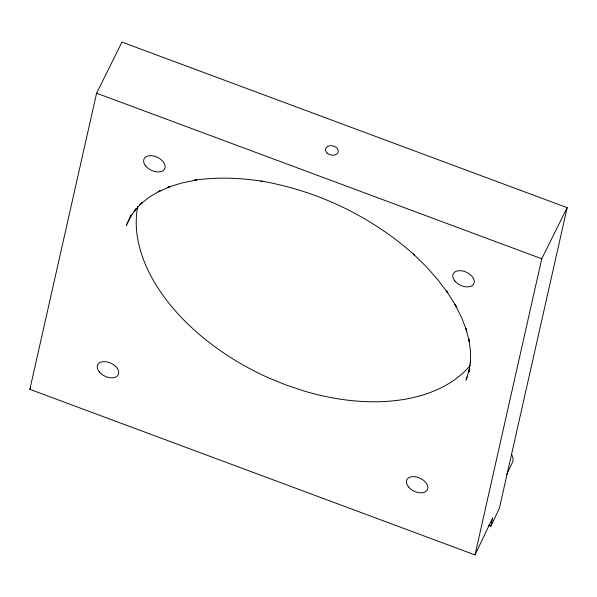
<?xml version="1.0" encoding="UTF-8"?>
<svg xmlns="http://www.w3.org/2000/svg" width="597" height="597" viewBox="0 0 597 597"><rect width="100%" height="100%" fill="white"/><g stroke="black" fill="none" stroke-linecap="round" stroke-linejoin="round"><path stroke-width="0.9" d="M490.838 526.211L492.756 517.696L475.003 554.912L29.85 389.326L96.602 93.192L121.997 42.088L567.15 207.674L499.383 508.286L490.838 526.211L488.219 525.233M475.003 554.912L541.755 258.777L567.15 207.674M467.212 377.005L466.041 380.117L469.443 369.058L468.809 372.297L470.54 360.566L470.481 363.797L470.511 351.461L468.832 338.723L469.309 341.708L465.891 328.559L466.876 331.26L461.712 317.798L454.899 304.313L456.227 306.41L446.496 290.933L447.705 292.836L437.653 279.5L426.168 266.531L413.363 254.046L414.452 254.994C371.498 216.607 317.567 190.689 260.785 180.995M29.85 389.326L30.641 387.677M131.333 214.83L126.221 225.554L131.258 215.241L129.579 218.114L136.22 208.614L134.109 211.137L142.317 202.517L139.855 204.599L149.593 196.935L160.712 190.361L158.108 191.853L170.615 186.383L167.921 187.309L181.764 182.995L196.652 179.958L194.212 180.249C216.756 176.936 239.703 177.749 262.173 181.249M506.696 474.451L512.107 463.108A16.35 10.246 25.5 0 0 511.726 454.683M96.602 93.192L541.755 258.777M470.309 365.334A186.66 116.96 25.5 0 1 303.119 390.736L285.948 384.953L269.031 378.058A186.66 116.96 25.5 0 1 137.795 206.189M99.318 371.946A11.433 7.164 25.5 0 0 117.848 375.394A11.433 7.164 25.5 0 0 106.766 361.849A11.433 7.164 25.5 0 0 99.318 371.946M145.735 166.011A11.433 7.164 25.5 0 0 164.272 169.451A11.433 7.164 25.5 0 0 153.19 155.914A11.433 7.164 25.5 0 0 145.735 166.011M454.877 281A11.433 7.164 25.5 0 0 473.414 284.448A11.433 7.164 25.5 0 0 462.332 270.904A11.433 7.164 25.5 0 0 454.877 281M408.46 486.936A11.433 7.164 25.5 0 0 426.989 490.383A11.433 7.164 25.5 0 0 415.908 476.846A11.433 7.164 25.5 0 0 408.46 486.936M326.999 152.981A6.545 4.694 13.9 0 0 337.977 152.698A6.545 4.694 13.9 0 0 330.656 145.616A6.545 4.694 13.9 0 0 326.999 152.981"/></g></svg>
